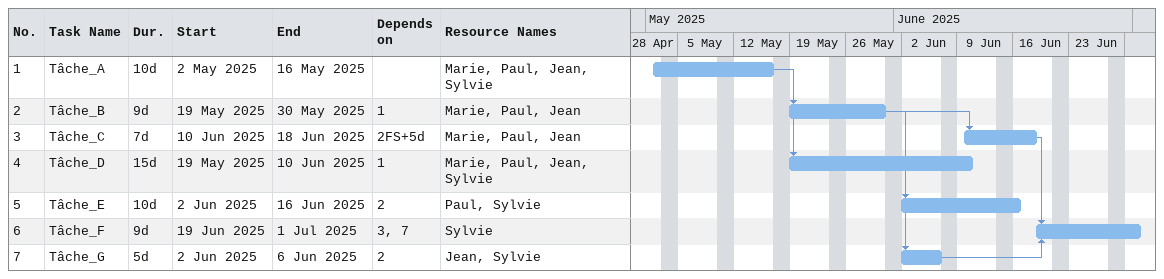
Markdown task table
| ID | Task | Duration | Start | Finish | Predecessors | Resources |
|---|---|---|---|---|---|---|
| 1 | Tâche_A | 10d | 2025-05-02 | 2025-05-16 |  | Marie, Paul, Jean, Sylvie |
| 2 | Tâche_B | 9d | 2025-05-19 | 2025-05-30 | 1 | Marie, Paul, Jean |
| 3 | Tâche_C | 7d | 2025-06-10 | 2025-06-18 | 2FS+5d | Marie, Paul, Jean |
| 4 | Tâche_D | 15d | 2025-05-19 | 2025-06-10 | 1 | Marie, Paul, Jean, Sylvie |
| 5 | Tâche_E | 10d | 2025-06-02 | 2025-06-16 | 2 | Paul, Sylvie |
| 6 | Tâche_F | 9d | 2025-06-19 | 2025-07-01 | 3, 7 | Sylvie |
| 7 | Tâche_G | 5d | 2025-06-02 | 2025-06-06 | 2 | Jean, Sylvie |
